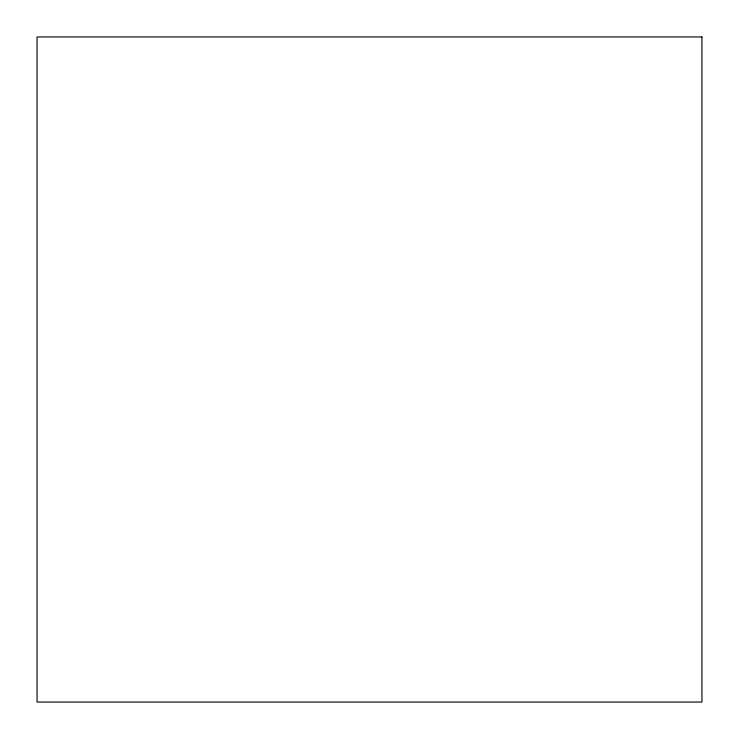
<?xml version="1.0" encoding="UTF-8"?>
<svg xmlns="http://www.w3.org/2000/svg" width="739" height="739" viewBox="0 0 739 739"><rect width="100%" height="100%" fill="white"/><g stroke="black" fill="none" stroke-linecap="round" stroke-linejoin="round"><path stroke-width="1.11" d="M701.948 36.95L37.052 36.95L37.052 702.05L701.948 702.05L701.948 36.95"/></g></svg>
